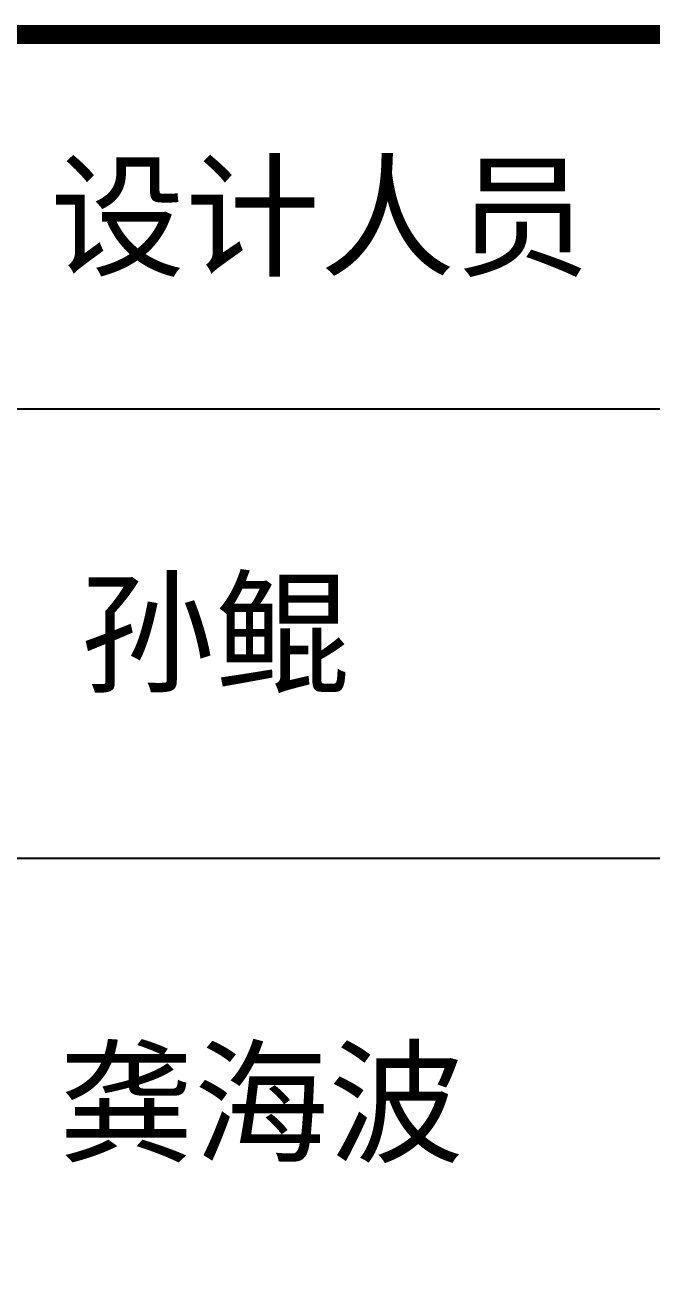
# Model space of a CAD drawing. Extents: x 32461 to 372567, y -698896 to 182569.
# Drawn here: x 178568 to 181068, y -247871 to -242859 of the extents above; entities that cross this region are included whole.
import ezdxf

# ---------------------------------------------------------------- set-up
doc = ezdxf.new("R2010")
doc.units = 0
doc.header["$LTSCALE"] = 1000
doc.header["$MEASUREMENT"] = 0
doc.layers.add('图框', color=4, linetype='CONTINUOUS')
doc.styles.add('STYLE-黑体', font='simhei.ttf')

msp = doc.modelspace()

# ---------------------------------------------------------------- linework, layer by layer
at = {"layer": '图框', "color": 0}
for p, q in [((175209.2, -244390.8), (184223.1, -244390.8)), ((175209.2, -244390.8), (184223.1, -244390.8)), ((175209.2, -246183.6), (184223.1, -246183.6))]:
    msp.add_line(p, q, dxfattribs=at)
at = {"layer": '图框', "color": 0, "const_width": 75}
msp.add_lwpolyline([(175209.2, -242896.8), (184223.1, -242896.8), (184223.1, -258135.6), (175209.2, -258135.6)], close=True, dxfattribs=at)

# ---------------------------------------------------------------- texts
at = {"layer": '图框', "color": 0, "style": 'STYLE-黑体'}
msp.add_text('设计人员', height=394.42, dxfattribs=at).set_placement((178667.9, -243819.6))
at = {"layer": '图框', "color": 4, "style": 'STYLE-黑体'}
for s, p in [('孙鲲', (178786.9, -245482.3)), ('龚海波', (178702.6, -247357.1))]:
    msp.add_text(s, height=394.42, dxfattribs=at).set_placement(p)

doc.saveas('drawing.dxf')
